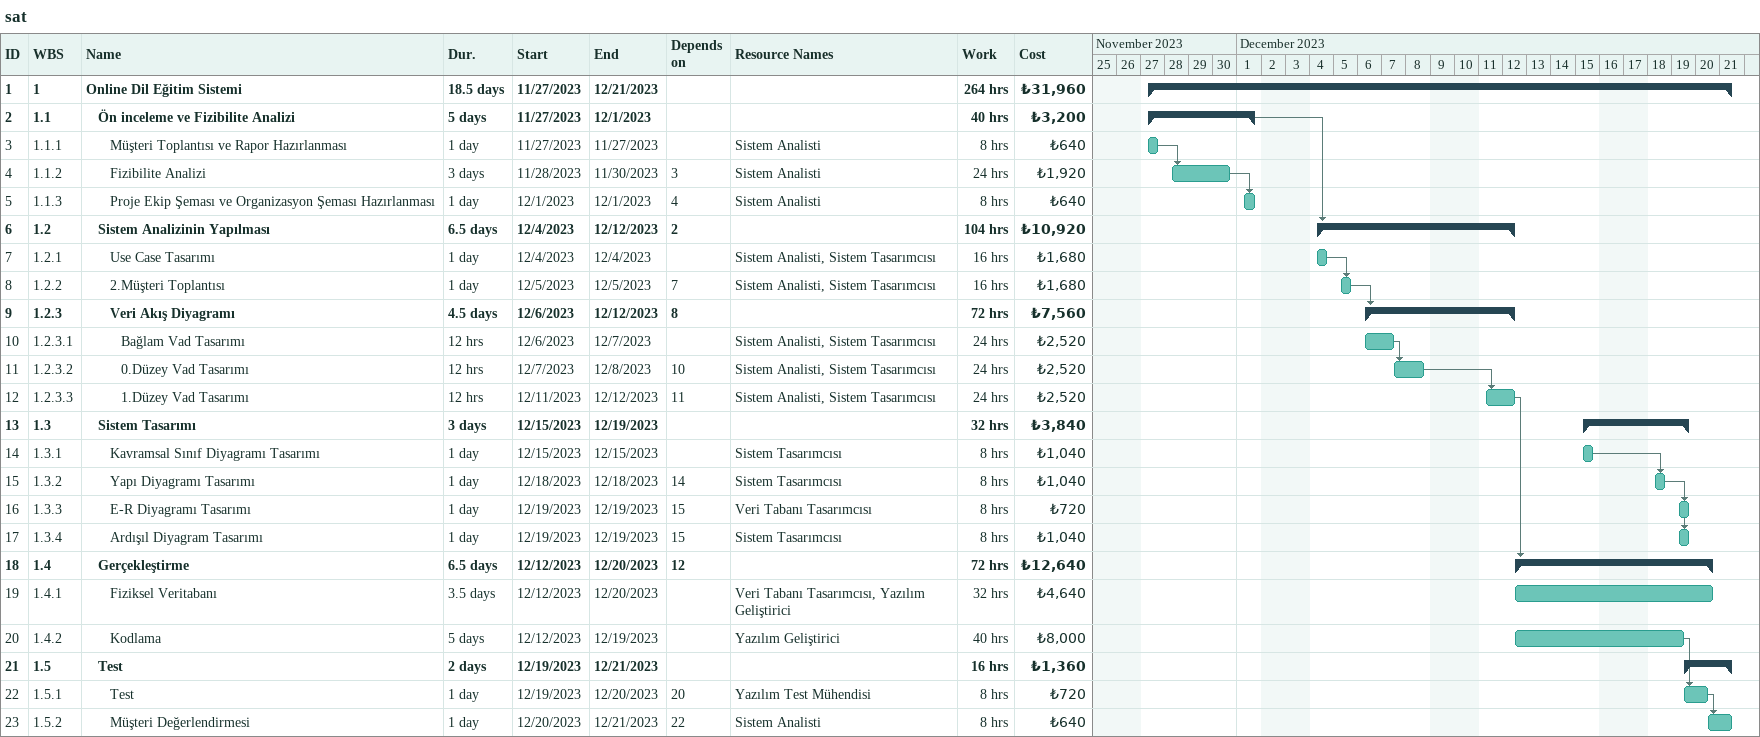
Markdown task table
sat

| ID | WBS | Task | Duration | Start | Finish | Predecessors | Resources | Work (h) | Cost (₺) |
|---|---|---|---|---|---|---|---|---|---|
| 1 | 1 | **Online Dil Eğitim Sistemi** | 18.5d | 2023-11-27 | 2023-12-21 |  |  | 264 | 31960 |
| 2 | 1.1 | **Ön inceleme ve Fizibilite Analizi** | 5d | 2023-11-27 | 2023-12-01 |  |  | 40 | 3200 |
| 3 | 1.1.1 | Müşteri Toplantısı ve Rapor Hazırlanması | 1d | 2023-11-27 | 2023-11-27 |  | Sistem Analisti | 8 | 640 |
| 4 | 1.1.2 | Fizibilite Analizi | 3d | 2023-11-28 | 2023-11-30 | 3 | Sistem Analisti | 24 | 1920 |
| 5 | 1.1.3 | Proje Ekip Şeması ve Organizasyon Şeması Hazırlanması | 1d | 2023-12-01 | 2023-12-01 | 4 | Sistem Analisti | 8 | 640 |
| 6 | 1.2 | **Sistem Analizinin Yapılması** | 6.5d | 2023-12-04 | 2023-12-12 | 2 |  | 104 | 10920 |
| 7 | 1.2.1 | Use Case Tasarımı | 1d | 2023-12-04 | 2023-12-04 |  | Sistem Analisti, Sistem Tasarımcısı | 16 | 1680 |
| 8 | 1.2.2 | 2.Müşteri Toplantısı | 1d | 2023-12-05 | 2023-12-05 | 7 | Sistem Analisti, Sistem Tasarımcısı | 16 | 1680 |
| 9 | 1.2.3 | **Veri Akış Diyagramı** | 4.5d | 2023-12-06 | 2023-12-12 | 8 |  | 72 | 7560 |
| 10 | 1.2.3.1 | Bağlam Vad Tasarımı | 12h | 2023-12-06 | 2023-12-07 |  | Sistem Analisti, Sistem Tasarımcısı | 24 | 2520 |
| 11 | 1.2.3.2 | 0.Düzey Vad Tasarımı | 12h | 2023-12-07 | 2023-12-08 | 10 | Sistem Analisti, Sistem Tasarımcısı | 24 | 2520 |
| 12 | 1.2.3.3 | 1.Düzey Vad Tasarımı | 12h | 2023-12-11 | 2023-12-12 | 11 | Sistem Analisti, Sistem Tasarımcısı | 24 | 2520 |
| 13 | 1.3 | **Sistem Tasarımı** | 3d | 2023-12-15 | 2023-12-19 |  |  | 32 | 3840 |
| 14 | 1.3.1 | Kavramsal Sınıf Diyagramı Tasarımı | 1d | 2023-12-15 | 2023-12-15 |  | Sistem Tasarımcısı | 8 | 1040 |
| 15 | 1.3.2 | Yapı Diyagramı Tasarımı | 1d | 2023-12-18 | 2023-12-18 | 14 | Sistem Tasarımcısı | 8 | 1040 |
| 16 | 1.3.3 | E-R Diyagramı Tasarımı | 1d | 2023-12-19 | 2023-12-19 | 15 | Veri Tabanı Tasarımcısı | 8 | 720 |
| 17 | 1.3.4 | Ardışıl Diyagram Tasarımı | 1d | 2023-12-19 | 2023-12-19 | 15 | Sistem Tasarımcısı | 8 | 1040 |
| 18 | 1.4 | **Gerçekleştirme** | 6.5d | 2023-12-12 | 2023-12-20 | 12 |  | 72 | 12640 |
| 19 | 1.4.1 | Fiziksel Veritabanı | 3.5d | 2023-12-12 | 2023-12-20 |  | Veri Tabanı Tasarımcısı, Yazılım Geliştirici | 32 | 4640 |
| 20 | 1.4.2 | Kodlama | 5d | 2023-12-12 | 2023-12-19 |  | Yazılım Geliştirici | 40 | 8000 |
| 21 | 1.5 | **Test** | 2d | 2023-12-19 | 2023-12-21 |  |  | 16 | 1360 |
| 22 | 1.5.1 | Test | 1d | 2023-12-19 | 2023-12-20 | 20 | Yazılım Test Mühendisi | 8 | 720 |
| 23 | 1.5.2 | Müşteri Değerlendirmesi | 1d | 2023-12-20 | 2023-12-21 | 22 | Sistem Analisti | 8 | 640 |
